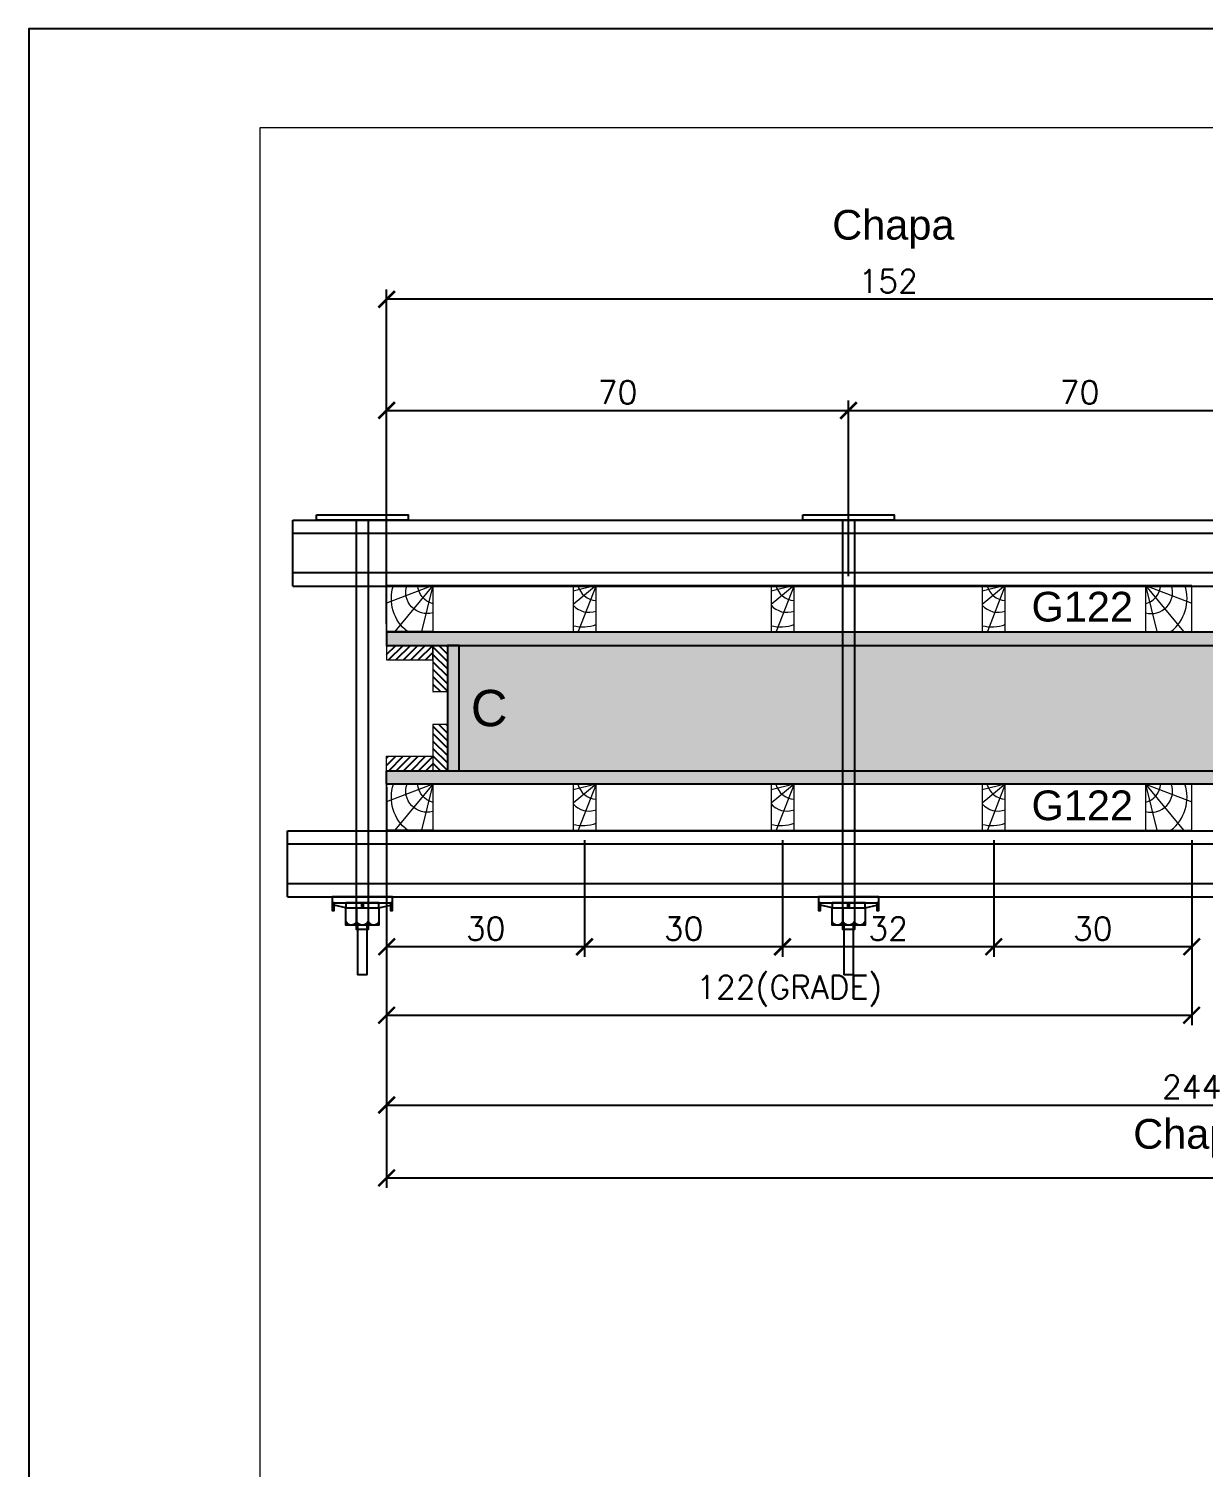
# Model space of a CAD drawing. Extents: x -23436 to 4767, y -3862 to 10024.
# Drawn here: x -15921.4 to -15565.4, y 6996.5 to 7432.3 of the extents above; entities that cross this region are included whole.
import ezdxf
from ezdxf.enums import TextEntityAlignment as Align

# ---------------------------------------------------------------- set-up
doc = ezdxf.new("R2010")
doc.units = 0
doc.header["$PDMODE"] = 2
doc.header["$PDSIZE"] = 10
doc.linetypes.add('CABLIN', pattern=[0.35, 0.25, -0.1])
doc.linetypes.add('HIDDEN', pattern=[9.525, 6.35, -3.175])
doc.layers.get('0').update_dxf_attribs({"lineweight": 13})
doc.layers.get('Defpoints').update_dxf_attribs({"lineweight": 13})
for name, color, linetype in [('Barra de Ancoragem', 20, 'Continuous'), ('CHAPA', 1, 'Continuous'), ('Concreto', 250, 'HIDDEN'), ('Cota', 4, 'Continuous'), ('Cota Seção (2x)', 4, 'Continuous'), ('Hachura', 252, 'CABLIN'), ('MB Logo', 254, 'Continuous'), ('Perfil Metálico', 224, 'Continuous'), ('TEXTO_GERAL', 7, 'Continuous')]:
    doc.layers.add(name, color=color, linetype=linetype)
for name, color, linetype, lineweight in [('cotas', 4, 'Continuous', 13), ('FOLHA MB', 7, 'Continuous', 13), ('Madeira', 100, 'Continuous', 13), ('sarrafo', 93, 'Continuous', 13)]:
    doc.layers.add(name, color=color, linetype=linetype, lineweight=lineweight)
doc.layers.add('Laje_Perimetro', color=7, linetype='Continuous', plot=False)
doc.styles.add('ARIAL', font='arial.ttf', dxfattribs={"oblique": 15, "height": 25})
doc.styles.add('ROMANS', font='romans.shx')
doc.styles.add('SANSSERIF', font='sas_____.pfb')
doc.dimstyles.new('COTA SECAO', dxfattribs={"dimtxt": 7, "dimasz": 5, "dimexe": 3, "dimexo": 3, "dimgap": 2, "dimtad": 3, "dimdec": 1, "dimlfac": 0.5, "dimzin": 12, "dimdsep": 46, "dimtxsty": 'ROMANS', "dimblk": 'ARCHTICK', "dimcen": 0, "dimclrd": 4, "dimclre": 4, "dimclrt": 1, "dimadec": 1, "dimazin": 3, "dimtfac": 1, "dimtdec": 1, "dimtmove": 0, "dimatfit": 3, "dimldrblk": 'OBLIQUE', "dimfxl": 0, "dimtolj": 1, "dimtzin": 12, "dimarcsym": 0})
doc.dimstyles.new('SECÇÃO 2', dxfattribs={"dimtxt": 7, "dimasz": 6, "dimexe": 0.18, "dimexo": 2, "dimgap": -4, "dimtad": 3, "dimdec": 1, "dimlfac": 0.5, "dimzin": 12, "dimdsep": 46, "dimtxsty": 'ROMANS', "dimblk": 'ARCHTICK', "dimcen": 0.09, "dimse1": 1, "dimse2": 1, "dimsd1": 1, "dimsd2": 1, "dimclrd": 180, "dimclre": 5, "dimclrt": 1, "dimadec": 0, "dimazin": 3, "dimtfac": 1, "dimtdec": 1, "dimtofl": 0, "dimtmove": 0, "dimatfit": 3, "dimldrblk": 'ARCHTICK', "dimfxl": 0, "dimtolj": 1, "dimtzin": 0, "dimarcsym": 0})

# ---------------------------------------------------------------- blocks, each defined once
blk = doc.blocks.new('A$C169d8357')
at = {"layer": 'FOLHA MB', "color": 1}
for points in [[(0, 1199.94), (0, 149.94), (1485.02, 149.94), (1485.02, 1199.94)], [(70, 1169.94), (70, 179.94), (1455.02, 179.94), (1455.02, 1169.94)]]:
    blk.add_lwpolyline(points, close=True, dxfattribs=at)
blk = doc.blocks.new('ERTYERTYUYTURTYUTRYU')
at = {"layer": 'Barra de Ancoragem'}
for p, q in [((8963.33, 10873.8), (8963.33, 10855.54)), ((8964.88, 10869.68), (8964.1, 10873.21)), ((8985.14, 10863.2), (8985.14, 10866.14)), ((8964.88, 10859.66), (8964.1, 10856.13))]:
    blk.add_line(p, q, dxfattribs=at)
at = {"layer": 'Barra de Ancoragem', "flags": 128}
for points in [[(8961.54, 10855.54), (8961.54, 10873.8), (8963.33, 10873.8), (8963.33, 10855.54)], [(8963.33, 10873.8), (8965.7, 10873.8), (8965.7, 10873.21), (8963.33, 10873.21)], [(8963.33, 10869.68), (8964.88, 10869.68), (8964.88, 10859.66), (8963.33, 10859.66)], [(8963.33, 10856.13), (8965.7, 10856.13), (8965.7, 10855.54), (8963.33, 10855.54)]]:
    blk.add_lwpolyline(points, close=True, dxfattribs=at)
for points in [[(8964.88, 10859.66), (8970.14, 10859.66), (8970.14, 10869.68), (8964.88, 10869.68)], [(8964.88, 10864.37), (8963.33, 10864.37), (8963.33, 10864.96), (8964.88, 10864.96), (8964.88, 10864.37), (8964.88, 10864.96)], [(8985.14, 10863.2), (8970.14, 10863.2), (8970.14, 10866.14), (8985.14, 10866.14)]]:
    blk.add_lwpolyline(points, dxfattribs=at)
for points in [[(8964.88, 10866.44), (8968.96, 10866.44, 0.729796), (8968.96, 10869.68, 0.729796)], [(8964.88, 10862.9), (8968.96, 10862.9, 0.666667), (8968.96, 10866.44, 0.666667)]]:
    blk.add_lwpolyline(points, format="xyb", dxfattribs=at)
at = {"layer": 'Barra de Ancoragem'}
blk.add_arc((8968.44, 10861.28), 1.7, 287.7564, 72.2436, dxfattribs=at)
blk = doc.blocks.new('*D5606')
at = {"layer": 'Cota Seção (2x)', "color": 180, "lineweight": -2, "transparency": 16777216}
for p, q in [((-15196.8, 7244.06), (-15223.13, 7243.6)), ((-15223.13, 7243.6), (-15222.87, 7228.61)), ((-15196.54, 7229.07), (-15196.8, 7244.06)), ((-15222.87, 7228.61), (-15196.54, 7229.07))]:
    blk.add_line(p, q, dxfattribs=at)
at = {"layer": 'Defpoints', "color": 0, "transparency": 16777216}
for p in [(-15790.9, 7245.47), (-15042.88, 7245.47), (-15790.36, 7214.68)]:
    blk.add_point(p, dxfattribs=at)
at = {"layer": 'Cota Seção (2x)', "color": 1, "transparency": 16777216, "insert": (-15209.83, 7236.33), "char_height": 7, "attachment_point": 5, "rotation": 1.0015, "style": 'ROMANS'}
blk.add_mtext('\\A1;374', dxfattribs=at)
blk = doc.blocks.new('_ArchTick')
at = {"color": 0, "linetype": 'ByBlock', "const_width": 0.15}
blk.add_lwpolyline([(-0.5, -0.5), (0.5, 0.5)], dxfattribs=at)
blk = doc.blocks.new('PONTALETE')
at = {"layer": 'Madeira'}
for q in [(2.71, 7), (7, 5.76), (7, 1.74)]:
    blk.add_line((0, 0), q, dxfattribs=at)
blk.add_lwpolyline([(0, 0), (7, 0), (7, 7), (0, 7)], close=True, dxfattribs=at)
for centre, radius, start, end in [((2.04, 0.06), 6.23, 37.2818, 109.0913), ((1.09, 0.9), 3.19, 343.603, 109.9847), ((-0.21, -0.78), 3.09, 14.6322, 86.0383)]:
    blk.add_arc(centre, radius, start, end, dxfattribs=at)
blk = doc.blocks.new('MEIO PONTALETE')
at = {"layer": 'Madeira'}
for q in [(2.71, 7), (3.5, 2.88), (3.5, 0.87)]:
    blk.add_line((0, 0), q, dxfattribs=at)
blk.add_lwpolyline([(0, 0), (3.5, 0), (3.5, 7), (0, 7)], close=True, dxfattribs=at)
for centre, radius, start, end in [((2.04, 0.06), 6.23, 76.4499, 109.0913), ((1.09, 0.9), 3.19, 40.9063, 109.9847), ((-0.21, -0.78), 3.09, 14.6322, 86.0383)]:
    blk.add_arc(centre, radius, start, end, dxfattribs=at)
blk = doc.blocks.new('*D5607')
at = {"layer": 'cotas', "color": 4, "lineweight": -2, "transparency": 16777216}
for p, q in [((-15752.9, 7186.47), (-15752.9, 7151.16)), ((-15692.9, 7186.47), (-15692.9, 7151.16)), ((-15692.9, 7154.16), (-15752.9, 7154.16))]:
    blk.add_line(p, q, dxfattribs=at)
at = {"layer": 'Defpoints', "color": 0, "transparency": 16777216}
for p in [(-15752.9, 7189.47), (-15692.9, 7189.47), (-15752.9, 7154.16)]:
    blk.add_point(p, dxfattribs=at)
at = {"layer": 'cotas', "color": 4, "lineweight": -2, "transparency": 16777216, "xscale": 5, "yscale": 5, "zscale": 5, "rotation": 180}
blk.add_blockref('_ArchTick', (-15752.9, 7154.16), dxfattribs=at)
at = {"layer": 'cotas', "color": 4, "lineweight": -2, "transparency": 16777216, "xscale": 5, "yscale": 5, "zscale": 5}
blk.add_blockref('_ArchTick', (-15692.9, 7154.16), dxfattribs=at)
at = {"layer": 'cotas', "color": 1, "transparency": 16777216, "insert": (-15722.9, 7159.66), "char_height": 7, "attachment_point": 5, "style": 'ROMANS'}
blk.add_mtext('\\A1;30', dxfattribs=at)
blk = doc.blocks.new('_OBLIQUE')
at = {"color": 0, "linetype": 'ByBlock', "lineweight": -2}
for p, q in [((0, 0), (-1, 0)), ((-0.5, -0.5), (0.5, 0.5))]:
    blk.add_line(p, q, dxfattribs=at)
blk = doc.blocks.new('*D5608')
at = {"layer": 'cotas', "color": 4, "lineweight": -2, "transparency": 16777216}
for p, q in [((-15812.9, 7186.47), (-15812.9, 7151.16)), ((-15752.9, 7186.47), (-15752.9, 7151.16)), ((-15752.9, 7154.16), (-15812.9, 7154.16))]:
    blk.add_line(p, q, dxfattribs=at)
at = {"layer": 'Defpoints', "color": 0, "transparency": 16777216}
for p in [(-15812.9, 7189.47), (-15752.9, 7189.47), (-15812.9, 7154.16)]:
    blk.add_point(p, dxfattribs=at)
at = {"layer": 'cotas', "color": 4, "lineweight": -2, "transparency": 16777216, "xscale": 5, "yscale": 5, "zscale": 5, "rotation": 180}
blk.add_blockref('_ArchTick', (-15812.9, 7154.16), dxfattribs=at)
at = {"layer": 'cotas', "color": 4, "lineweight": -2, "transparency": 16777216, "xscale": 5, "yscale": 5, "zscale": 5}
blk.add_blockref('_ArchTick', (-15752.9, 7154.16), dxfattribs=at)
at = {"layer": 'cotas', "color": 1, "transparency": 16777216, "insert": (-15782.9, 7159.66), "char_height": 7, "attachment_point": 5, "style": 'ROMANS'}
blk.add_mtext('\\A1;30', dxfattribs=at)
blk = doc.blocks.new('*D5609')
at = {"layer": 'cotas', "color": 4, "lineweight": -2, "transparency": 16777216}
for p, q in [((-15628.9, 7186.47), (-15628.9, 7151.16)), ((-15568.9, 7186.47), (-15568.9, 7151.16)), ((-15568.9, 7154.16), (-15628.9, 7154.16))]:
    blk.add_line(p, q, dxfattribs=at)
at = {"layer": 'Defpoints', "color": 0, "transparency": 16777216}
for p in [(-15628.9, 7189.47), (-15568.9, 7189.47), (-15628.9, 7154.16)]:
    blk.add_point(p, dxfattribs=at)
at = {"layer": 'cotas', "color": 4, "lineweight": -2, "transparency": 16777216, "xscale": 5, "yscale": 5, "zscale": 5, "rotation": 180}
blk.add_blockref('_ArchTick', (-15628.9, 7154.16), dxfattribs=at)
at = {"layer": 'cotas', "color": 4, "lineweight": -2, "transparency": 16777216, "xscale": 5, "yscale": 5, "zscale": 5}
blk.add_blockref('_ArchTick', (-15568.9, 7154.16), dxfattribs=at)
at = {"layer": 'cotas', "color": 1, "transparency": 16777216, "insert": (-15598.9, 7159.66), "char_height": 7, "attachment_point": 5, "style": 'ROMANS'}
blk.add_mtext('\\A1;30', dxfattribs=at)
blk = doc.blocks.new('*D5610')
at = {"layer": 'cotas', "color": 4, "lineweight": -2, "transparency": 16777216}
for p, q in [((-15692.9, 7186.47), (-15692.9, 7151.16)), ((-15628.9, 7186.47), (-15628.9, 7151.16)), ((-15628.9, 7154.16), (-15692.9, 7154.16))]:
    blk.add_line(p, q, dxfattribs=at)
at = {"layer": 'Defpoints', "color": 0, "transparency": 16777216}
for p in [(-15692.9, 7189.47), (-15628.9, 7189.47), (-15692.9, 7154.16)]:
    blk.add_point(p, dxfattribs=at)
at = {"layer": 'cotas', "color": 4, "lineweight": -2, "transparency": 16777216, "xscale": 5, "yscale": 5, "zscale": 5, "rotation": 180}
blk.add_blockref('_ArchTick', (-15692.9, 7154.16), dxfattribs=at)
at = {"layer": 'cotas', "color": 4, "lineweight": -2, "transparency": 16777216, "xscale": 5, "yscale": 5, "zscale": 5}
blk.add_blockref('_ArchTick', (-15628.9, 7154.16), dxfattribs=at)
at = {"layer": 'cotas', "color": 1, "transparency": 16777216, "insert": (-15660.9, 7159.66), "char_height": 7, "attachment_point": 5, "style": 'ROMANS'}
blk.add_mtext('\\A1;32', dxfattribs=at)
blk = doc.blocks.new('*D5611')
at = {"layer": 'cotas', "color": 4, "lineweight": -2, "transparency": 16777216}
for p, q in [((-15812.9, 7186.47), (-15812.9, 7130.43)), ((-15568.9, 7186.47), (-15568.9, 7130.43)), ((-15812.9, 7133.43), (-15568.9, 7133.43))]:
    blk.add_line(p, q, dxfattribs=at)
at = {"layer": 'Defpoints', "color": 0, "transparency": 16777216}
for p in [(-15812.9, 7189.47), (-15568.9, 7189.47), (-15568.9, 7133.43)]:
    blk.add_point(p, dxfattribs=at)
at = {"layer": 'cotas', "color": 4, "lineweight": -2, "transparency": 16777216, "xscale": 5, "yscale": 5, "zscale": 5, "rotation": 180}
blk.add_blockref('_ArchTick', (-15812.9, 7133.43), dxfattribs=at)
at = {"layer": 'cotas', "color": 4, "lineweight": -2, "transparency": 16777216, "xscale": 5, "yscale": 5, "zscale": 5}
blk.add_blockref('_ArchTick', (-15568.9, 7133.43), dxfattribs=at)
at = {"layer": 'cotas', "color": 1, "transparency": 16777216, "insert": (-15690.9, 7140.76), "char_height": 7, "attachment_point": 5, "style": 'ROMANS'}
blk.add_mtext('\\A1;122(GRADE)', dxfattribs=at)
blk = doc.blocks.new('*D5622')
at = {"layer": 'cotas', "color": 4, "lineweight": -2, "transparency": 16777216}
for p, q in [((-15812.9, 7200.47), (-15812.9, 7103.22)), ((-15324.9, 7200.47), (-15324.9, 7103.22)), ((-15812.9, 7106.22), (-15324.9, 7106.22))]:
    blk.add_line(p, q, dxfattribs=at)
at = {"layer": 'Defpoints', "color": 0, "transparency": 16777216}
for p in [(-15812.9, 7203.47), (-15324.9, 7203.47), (-15324.9, 7106.22)]:
    blk.add_point(p, dxfattribs=at)
at = {"layer": 'cotas', "color": 4, "lineweight": -2, "transparency": 16777216, "xscale": 5, "yscale": 5, "zscale": 5, "rotation": 180}
blk.add_blockref('_ArchTick', (-15812.9, 7106.22), dxfattribs=at)
at = {"layer": 'cotas', "color": 4, "lineweight": -2, "transparency": 16777216, "xscale": 5, "yscale": 5, "zscale": 5}
blk.add_blockref('_ArchTick', (-15324.9, 7106.22), dxfattribs=at)
at = {"layer": 'cotas', "color": 1, "transparency": 16777216, "insert": (-15568.9, 7111.72), "char_height": 7, "attachment_point": 5, "style": 'ROMANS'}
blk.add_mtext('\\A1;244', dxfattribs=at)
blk = doc.blocks.new('*D5626')
at = {"layer": 'Cota', "color": 4, "lineweight": -2, "transparency": 16777216}
for p, q in [((-15812.9, 7251.98), (-15812.9, 7353.31)), ((-15508.88, 7251.98), (-15508.88, 7353.31)), ((-15508.88, 7350.31), (-15812.9, 7350.31))]:
    blk.add_line(p, q, dxfattribs=at)
at = {"layer": 'Defpoints', "color": 0, "transparency": 16777216}
for p in [(-15812.9, 7350.31), (-15812.9, 7248.98), (-15508.88, 7248.98)]:
    blk.add_point(p, dxfattribs=at)
at = {"layer": 'Cota', "color": 4, "lineweight": -2, "transparency": 16777216, "xscale": 5, "yscale": 5, "zscale": 5, "rotation": 180}
blk.add_blockref('_ArchTick', (-15812.9, 7350.31), dxfattribs=at)
at = {"layer": 'Cota', "color": 4, "lineweight": -2, "transparency": 16777216, "xscale": 5, "yscale": 5, "zscale": 5}
blk.add_blockref('_ArchTick', (-15508.88, 7350.31), dxfattribs=at)
at = {"layer": 'Cota', "color": 1, "transparency": 16777216, "insert": (-15660.89, 7355.81), "char_height": 7, "attachment_point": 5, "style": 'ROMANS'}
blk.add_mtext('\\A1;152', dxfattribs=at)
blk = doc.blocks.new('*D5543')
at = {"layer": 'cotas', "color": 4, "lineweight": -2, "transparency": 16777216}
for p, q in [((-15812.9, 7202.47), (-15812.9, 7081.16)), ((-15020.88, 7200.47), (-15020.88, 7081.16)), ((-15812.9, 7084.16), (-15020.88, 7084.16))]:
    blk.add_line(p, q, dxfattribs=at)
at = {"layer": 'Defpoints', "color": 0, "transparency": 16777216}
for p in [(-15812.9, 7205.47), (-15020.88, 7203.47), (-15020.88, 7084.16)]:
    blk.add_point(p, dxfattribs=at)
at = {"layer": 'cotas', "color": 4, "lineweight": -2, "transparency": 16777216, "xscale": 5, "yscale": 5, "zscale": 5, "rotation": 180}
blk.add_blockref('_ArchTick', (-15812.9, 7084.16), dxfattribs=at)
at = {"layer": 'cotas', "color": 4, "lineweight": -2, "transparency": 16777216, "xscale": 5, "yscale": 5, "zscale": 5}
blk.add_blockref('_ArchTick', (-15020.88, 7084.16), dxfattribs=at)
at = {"layer": 'cotas', "color": 1, "transparency": 16777216, "insert": (-15416.89, 7089.66), "char_height": 7, "attachment_point": 5, "style": 'ROMANS'}
blk.add_mtext('\\A1;396', dxfattribs=at)
blk = doc.blocks.new('*D5125')
at = {"layer": 'Cota', "color": 4, "lineweight": -2, "transparency": 16777216}
for p, q in [((-15812.9, 7266.4), (-15812.9, 7319.65)), ((-15812.9, 7316.65), (-15672.9, 7316.65)), ((-15672.9, 7266.4), (-15672.9, 7319.65))]:
    blk.add_line(p, q, dxfattribs=at)
at = {"layer": 'Defpoints', "color": 0, "transparency": 16777216}
for p in [(-15672.9, 7316.65), (-15812.9, 7263.4), (-15672.9, 7263.4)]:
    blk.add_point(p, dxfattribs=at)
at = {"layer": 'Cota', "color": 4, "lineweight": -2, "transparency": 16777216, "xscale": 5, "yscale": 5, "zscale": 5, "rotation": 180}
blk.add_blockref('_ArchTick', (-15812.9, 7316.65), dxfattribs=at)
at = {"layer": 'Cota', "color": 4, "lineweight": -2, "transparency": 16777216, "xscale": 5, "yscale": 5, "zscale": 5}
blk.add_blockref('_ArchTick', (-15672.9, 7316.65), dxfattribs=at)
at = {"layer": 'Cota', "color": 1, "transparency": 16777216, "insert": (-15742.9, 7322.15), "char_height": 7, "attachment_point": 5, "style": 'ROMANS'}
blk.add_mtext('\\A1;70', dxfattribs=at)
blk = doc.blocks.new('*D5126')
at = {"layer": 'Cota', "color": 4, "lineweight": -2, "transparency": 16777216}
for p, q in [((-15672.9, 7266.4), (-15672.9, 7319.65)), ((-15672.9, 7316.65), (-15532.9, 7316.65)), ((-15532.9, 7266.4), (-15532.9, 7319.65))]:
    blk.add_line(p, q, dxfattribs=at)
at = {"layer": 'Defpoints', "color": 0, "transparency": 16777216}
for p in [(-15532.9, 7316.65), (-15672.9, 7263.4), (-15532.9, 7263.4)]:
    blk.add_point(p, dxfattribs=at)
at = {"layer": 'Cota', "color": 4, "lineweight": -2, "transparency": 16777216, "xscale": 5, "yscale": 5, "zscale": 5, "rotation": 180}
blk.add_blockref('_ArchTick', (-15672.9, 7316.65), dxfattribs=at)
at = {"layer": 'Cota', "color": 4, "lineweight": -2, "transparency": 16777216, "xscale": 5, "yscale": 5, "zscale": 5}
blk.add_blockref('_ArchTick', (-15532.9, 7316.65), dxfattribs=at)
at = {"layer": 'Cota', "color": 1, "transparency": 16777216, "insert": (-15602.9, 7322.15), "char_height": 7, "attachment_point": 5, "style": 'ROMANS'}
blk.add_mtext('\\A1;70', dxfattribs=at)

msp = doc.modelspace()

# ---------------------------------------------------------------- hatches: boundary and pattern name
at = {"layer": 'Concreto'}
h = msp.add_hatch(dxfattribs=at)
h.set_pattern_fill('AR-CONC', color=256, scale=0.1, angle=180)
h.set_pattern_definition([(230, (-7318.541, 17731.48), (-18.218467, 1.593909), [1.905, -20.955]), (175, (-7318.54, 17731.48), (3.524342, -19.105685), [1.524, -16.764058]), (280.45144, (-7320.059, 17731.613), (-14.694125, -17.511775), [1.619, -17.809024]), (226.1842, (-7318.54, 17726.4), (-27.107904, 4.204233), [2.8575, -31.4325]), (276.63556, (-7320.8, 17726.75), (-23.740413, -24.74261), [2.4285, -26.71356]), (171.18415, (-7318.54, 17726.4), (-23.740413, -24.74261), [2.285997, -25.145973]), (201, (-7321.081, 17727.67), (-15.161439, 10.22652), [1.905, -20.955]), (146, (-7321.08, 17727.67), (-6.180203, -18.418797), [1.524, -16.764]), (251.45145, (-7322.344, 17728.522), (-21.341642, -8.192277), [1.619, -17.808994]), (217.5, (-7318.541, 17731.48), (-0.3088603, -8.455504), [0, -16.5608, 0, -17.018, 0, -16.8275]), (187.5, (-7318.541, 17731.48), (-6.681966, -10.0180575), [0, -9.7028, 0, -16.1798, 0, -6.4135]), (147.5, (-7312.877, 17731.48), (-13.5590595, 0.5728744), [0, -6.35, 0, -19.812, 0, -26.289]), (137.5, (-7310.337, 17731.48), (-14.812918, -2.542649), [0, -8.255, 0, -13.1572, 0, -18.669])])
h.paths.add_polyline_path([(-15043.129, 7207.467), (-15793.898, 7207.467), (-15793.398, 7245.467), (-15042.629, 7245.467)])
at = {"layer": 'Hachura'}
h = msp.add_hatch(color=256, dxfattribs=at)
h.dxf.hatch_style = 1
h.paths.add_polyline_path([(-15020.879, 7245.467), (-15020.879, 7249.467), (-15812.898, 7249.467), (-15812.898, 7245.467)])
h = msp.add_hatch(dxfattribs=at)
h.set_pattern_fill('ANSI31', color=256, scale=0.5, angle=540, style=0)
h.set_pattern_definition([(225, (-24523.8304, -15683.9414), (1.12253202, -1.12253202), [])])
h.paths.add_polyline_path([(-15798.898, 7245.467), (-15798.898, 7241.067), (-15812.898, 7241.067), (-15812.898, 7245.467)])
h = msp.add_hatch(dxfattribs=at)
h.set_pattern_fill('ANSI31', color=256, scale=0.5, angle=630, style=0)
h.set_pattern_definition([(315, (7890.1296, -2257.4851), (1.12253202, 1.12253202), [])])
h.paths.add_polyline_path([(-15794.498, 7231.467), (-15798.898, 7231.467), (-15798.898, 7245.467), (-15794.498, 7245.467)])
h = msp.add_hatch(color=256, dxfattribs=at)
h.dxf.hatch_style = 1
h.paths.add_polyline_path([(-15794.498, 7207.467), (-15790.898, 7207.467), (-15790.898, 7245.467), (-15794.498, 7245.467)])
h = msp.add_hatch(dxfattribs=at)
h.set_pattern_fill('ANSI31', color=256, scale=0.5, angle=630, style=0)
h.set_pattern_definition([(315, (7890.1296, -2281.4851), (1.12253202, 1.12253202), [])])
h.paths.add_polyline_path([(-15794.498, 7207.467), (-15798.898, 7207.467), (-15798.898, 7221.467), (-15794.498, 7221.467)])
h = msp.add_hatch(dxfattribs=at)
h.set_pattern_fill('ANSI31', color=256, scale=0.5, angle=540, style=0)
h.set_pattern_definition([(225, (-24523.8304, -15683.9414), (1.12253202, -1.12253202), [])])
h.paths.add_polyline_path([(-15798.898, 7207.467), (-15798.898, 7211.867), (-15812.898, 7211.867), (-15812.898, 7207.467)])
h = msp.add_hatch(color=256, dxfattribs=at)
h.dxf.hatch_style = 1
h.paths.add_polyline_path([(-15020.879, 7207.467), (-15020.879, 7203.467), (-15812.898, 7203.467), (-15812.898, 7207.467)])

# ---------------------------------------------------------------- linework, layer by layer
for points in [[(-15568.898, 7249.652), (-15568.898, 7263.652), (-15812.898, 7263.652), (-15812.898, 7249.652)], [(-15568.898, 7189.467), (-15568.898, 7203.467), (-15812.898, 7203.467), (-15812.898, 7189.467)]]:
    msp.add_lwpolyline(points, close=True)
at = {"layer": 'Barra de Ancoragem', "flags": 128}
for points in [[(-15834.116, 7284.999), (-15806.379, 7284.999), (-15806.379, 7283.399), (-15834.116, 7283.399)], [(-15818.472, 7283.399), (-15818.472, 7159.349), (-15822.023, 7159.349), (-15822.023, 7283.399)], [(-15686.767, 7284.999), (-15659.03, 7284.999), (-15659.03, 7283.399), (-15686.767, 7283.399)], [(-15671.123, 7283.399), (-15671.123, 7159.349), (-15674.674, 7159.349), (-15674.674, 7283.399)]]:
    msp.add_lwpolyline(points, close=True, dxfattribs=at)
at = {"layer": 'CHAPA'}
for points in [[(-15020.879, 7245.467), (-15020.879, 7249.467), (-15812.898, 7249.467), (-15812.898, 7245.467)], [(-15794.498, 7207.467), (-15790.898, 7207.467), (-15790.898, 7245.467), (-15794.498, 7245.467)], [(-15020.879, 7207.467), (-15020.879, 7203.467), (-15812.898, 7203.467), (-15812.898, 7207.467)]]:
    msp.add_lwpolyline(points, close=True, dxfattribs=at)
at = {"layer": 'Laje_Perimetro'}
msp.add_lwpolyline([(-14436.356, 7432.259), (-15921.377, 7432.259), (-15921.377, 6382.259), (-14436.356, 6382.259)], close=True, dxfattribs=at)
at = {"layer": 'Perfil Metálico'}
for p, q in [((-15841.356, 7283.399), (-14985.356, 7283.399)), ((-15841.356, 7263.399), (-15841.356, 7283.399)), ((-14985.356, 7279.399), (-15841.356, 7279.399)), ((-14985.356, 7267.399), (-15841.356, 7267.399)), ((-15841.356, 7263.399), (-14985.356, 7263.399)), ((-15842.956, 7189.281), (-14986.956, 7189.281)), ((-15842.956, 7169.281), (-15842.956, 7189.281)), ((-14986.956, 7185.281), (-15842.956, 7185.281)), ((-14986.956, 7173.281), (-15842.956, 7173.281)), ((-15842.956, 7169.281), (-14986.956, 7169.281))]:
    msp.add_line(p, q, dxfattribs=at)
at = {"layer": 'sarrafo'}
for points in [[(-15812.898, 7241.067), (-15798.898, 7241.067), (-15798.898, 7245.467), (-15812.898, 7245.467)], [(-15812.898, 7241.067), (-15798.898, 7241.067), (-15798.898, 7245.467), (-15812.898, 7245.467)], [(-15798.898, 7245.467), (-15798.898, 7231.467), (-15794.498, 7231.467), (-15794.498, 7245.467)], [(-15798.898, 7245.467), (-15798.898, 7231.467), (-15794.498, 7231.467), (-15794.498, 7245.467)], [(-15798.898, 7221.467), (-15798.898, 7207.467), (-15794.498, 7207.467), (-15794.498, 7221.467)], [(-15798.898, 7221.467), (-15798.898, 7207.467), (-15794.498, 7207.467), (-15794.498, 7221.467)], [(-15812.898, 7211.867), (-15798.898, 7211.867), (-15798.898, 7207.467), (-15812.898, 7207.467)], [(-15812.898, 7211.867), (-15798.898, 7211.867), (-15798.898, 7207.467), (-15812.898, 7207.467)]]:
    msp.add_lwpolyline(points, close=True, dxfattribs=at)

# ---------------------------------------------------------------- block references
at = {"xscale": -1, "rotation": 90}
for p in [(-4955.579, 16130.826), (-4808.23, 16130.826)]:
    msp.add_blockref('ERTYERTYUYTURTYUTRYU', p, dxfattribs=at)
at = {"layer": 'Madeira'}
for name, p, xscale, yscale, zscale, rotation in [('PONTALETE', (-15798.898, 7263.652), -2, 2, 2, 90), ('MEIO PONTALETE', (-15749.398, 7263.652), 1.999999997962732, 1.999999997962732, 1.999999997962732, 180), ('MEIO PONTALETE', (-15689.398, 7263.652), 1.999999997962732, 1.999999997962732, 1.999999997962732, 180), ('MEIO PONTALETE', (-15625.398, 7263.652), 1.999999997962732, 1.999999997962732, 1.999999997962732, 180), ('PONTALETE', (-15582.898, 7263.652), 2, 2, 2, 269.9999999999999), ('PONTALETE', (-15798.898, 7203.467), -2, 2, 2, 90), ('MEIO PONTALETE', (-15749.398, 7203.467), 1.999999997962732, 1.999999997962732, 1.999999997962732, 180), ('MEIO PONTALETE', (-15689.398, 7203.467), 1.999999997962732, 1.999999997962732, 1.999999997962732, 180), ('MEIO PONTALETE', (-15625.398, 7203.467), 1.999999997962732, 1.999999997962732, 1.999999997962732, 180), ('PONTALETE', (-15582.898, 7203.467), 2, 2, 2, 269.9999999999999)]:
    msp.add_blockref(name, p, dxfattribs=dict(at, xscale=xscale, yscale=yscale, zscale=zscale, rotation=rotation))
at = {"layer": 'MB Logo'}
msp.add_blockref('A$C169d8357', (-15921.377, 6232.321), dxfattribs=at)

# ---------------------------------------------------------------- texts
at = {"layer": 'TEXTO_GERAL', "color": 0, "linetype": 'Continuous', "style": 'SANSSERIF'}
for s, p in [('Chapa', (-15677.843, 7372.877)), ('G122', (-15617.436, 7257.193)), ('G122', (-15617.436, 7197.008)), ('Chapa', (-15586.616, 7097.491))]:
    msp.add_text(s, height=9, dxfattribs=at).set_placement(p, align=Align.MIDDLE_LEFT)
at = {"layer": 'TEXTO_GERAL', "style": 'ARIAL'}
msp.add_text('C', height=11, dxfattribs=at).set_placement((-15781.828, 7226.474), align=Align.MIDDLE_CENTER)

# ---------------------------------------------------------------- dimensions: what is measured, and where the dimension line sits
at = {"layer": 'Cota'}
for base, p1, p2, picture, middle in [((-15812.898, 7350.31), (-15508.879, 7248.984), (-15812.898, 7248.984), '*D5626', (-15660.889, 7355.81)), ((-15672.898, 7316.653), (-15812.898, 7263.399), (-15672.898, 7263.399), '*D5125', (-15742.898, 7322.153)), ((-15532.898, 7316.653), (-15672.898, 7263.399), (-15532.898, 7263.399), '*D5126', (-15602.898, 7322.153))]:
    dim = msp.add_linear_dim(base=base, p1=p1, p2=p2, dimstyle='COTA SECAO', dxfattribs=at)
    dim.commit()
    dim.dimension.update_dxf_attribs({"geometry": picture, "text_midpoint": middle})
at = {"layer": 'Cota Seção (2x)'}
dim = msp.add_linear_dim(base=(-15790.36, 7214.684), p1=(-15042.879, 7245.467), p2=(-15790.898, 7245.467), angle=181.00154, dimstyle='SECÇÃO 2', dxfattribs=at)
dim.commit()
dim.dimension.update_dxf_attribs({"geometry": '*D5606', "text_midpoint": (-15209.633, 7224.836), "dimtype": 160})
at = {"layer": 'cotas'}
for base, p1, p2, picture, middle in [((-15020.879, 7084.16), (-15812.898, 7205.467), (-15020.879, 7203.467), '*D5543', (-15416.889, 7089.66)), ((-15324.898, 7106.218), (-15812.898, 7203.467), (-15324.898, 7203.467), '*D5622', (-15568.898, 7111.718))]:
    dim = msp.add_linear_dim(base=base, p1=p1, p2=p2, dimstyle='COTA SECAO', dxfattribs=at)
    dim.commit()
    dim.dimension.update_dxf_attribs({"geometry": picture, "text_midpoint": middle})
for base, p1, p2, picture, middle in [((-15812.898, 7154.162), (-15752.898, 7189.467), (-15812.898, 7189.467), '*D5608', (-15782.898, 7159.662)), ((-15752.898, 7154.162), (-15692.898, 7189.467), (-15752.898, 7189.467), '*D5607', (-15722.898, 7159.662)), ((-15692.898, 7154.162), (-15628.898, 7189.467), (-15692.898, 7189.467), '*D5610', (-15660.898, 7159.662)), ((-15628.898, 7154.162), (-15568.898, 7189.467), (-15628.898, 7189.467), '*D5609', (-15598.898, 7159.662))]:
    dim = msp.add_linear_dim(base=base, p1=p1, p2=p2, angle=180, dimstyle='COTA SECAO', dxfattribs=at)
    dim.commit()
    dim.dimension.update_dxf_attribs({"geometry": picture, "text_midpoint": middle})
dim = msp.add_linear_dim(base=(-15568.898, 7133.426), p1=(-15812.898, 7189.467), p2=(-15568.898, 7189.467), text='<>(GRADE)', dimstyle='COTA SECAO', dxfattribs=at)
dim.commit()
dim.dimension.update_dxf_attribs({"geometry": '*D5611', "text_midpoint": (-15690.898, 7140.759)})

doc.saveas('drawing.dxf')
